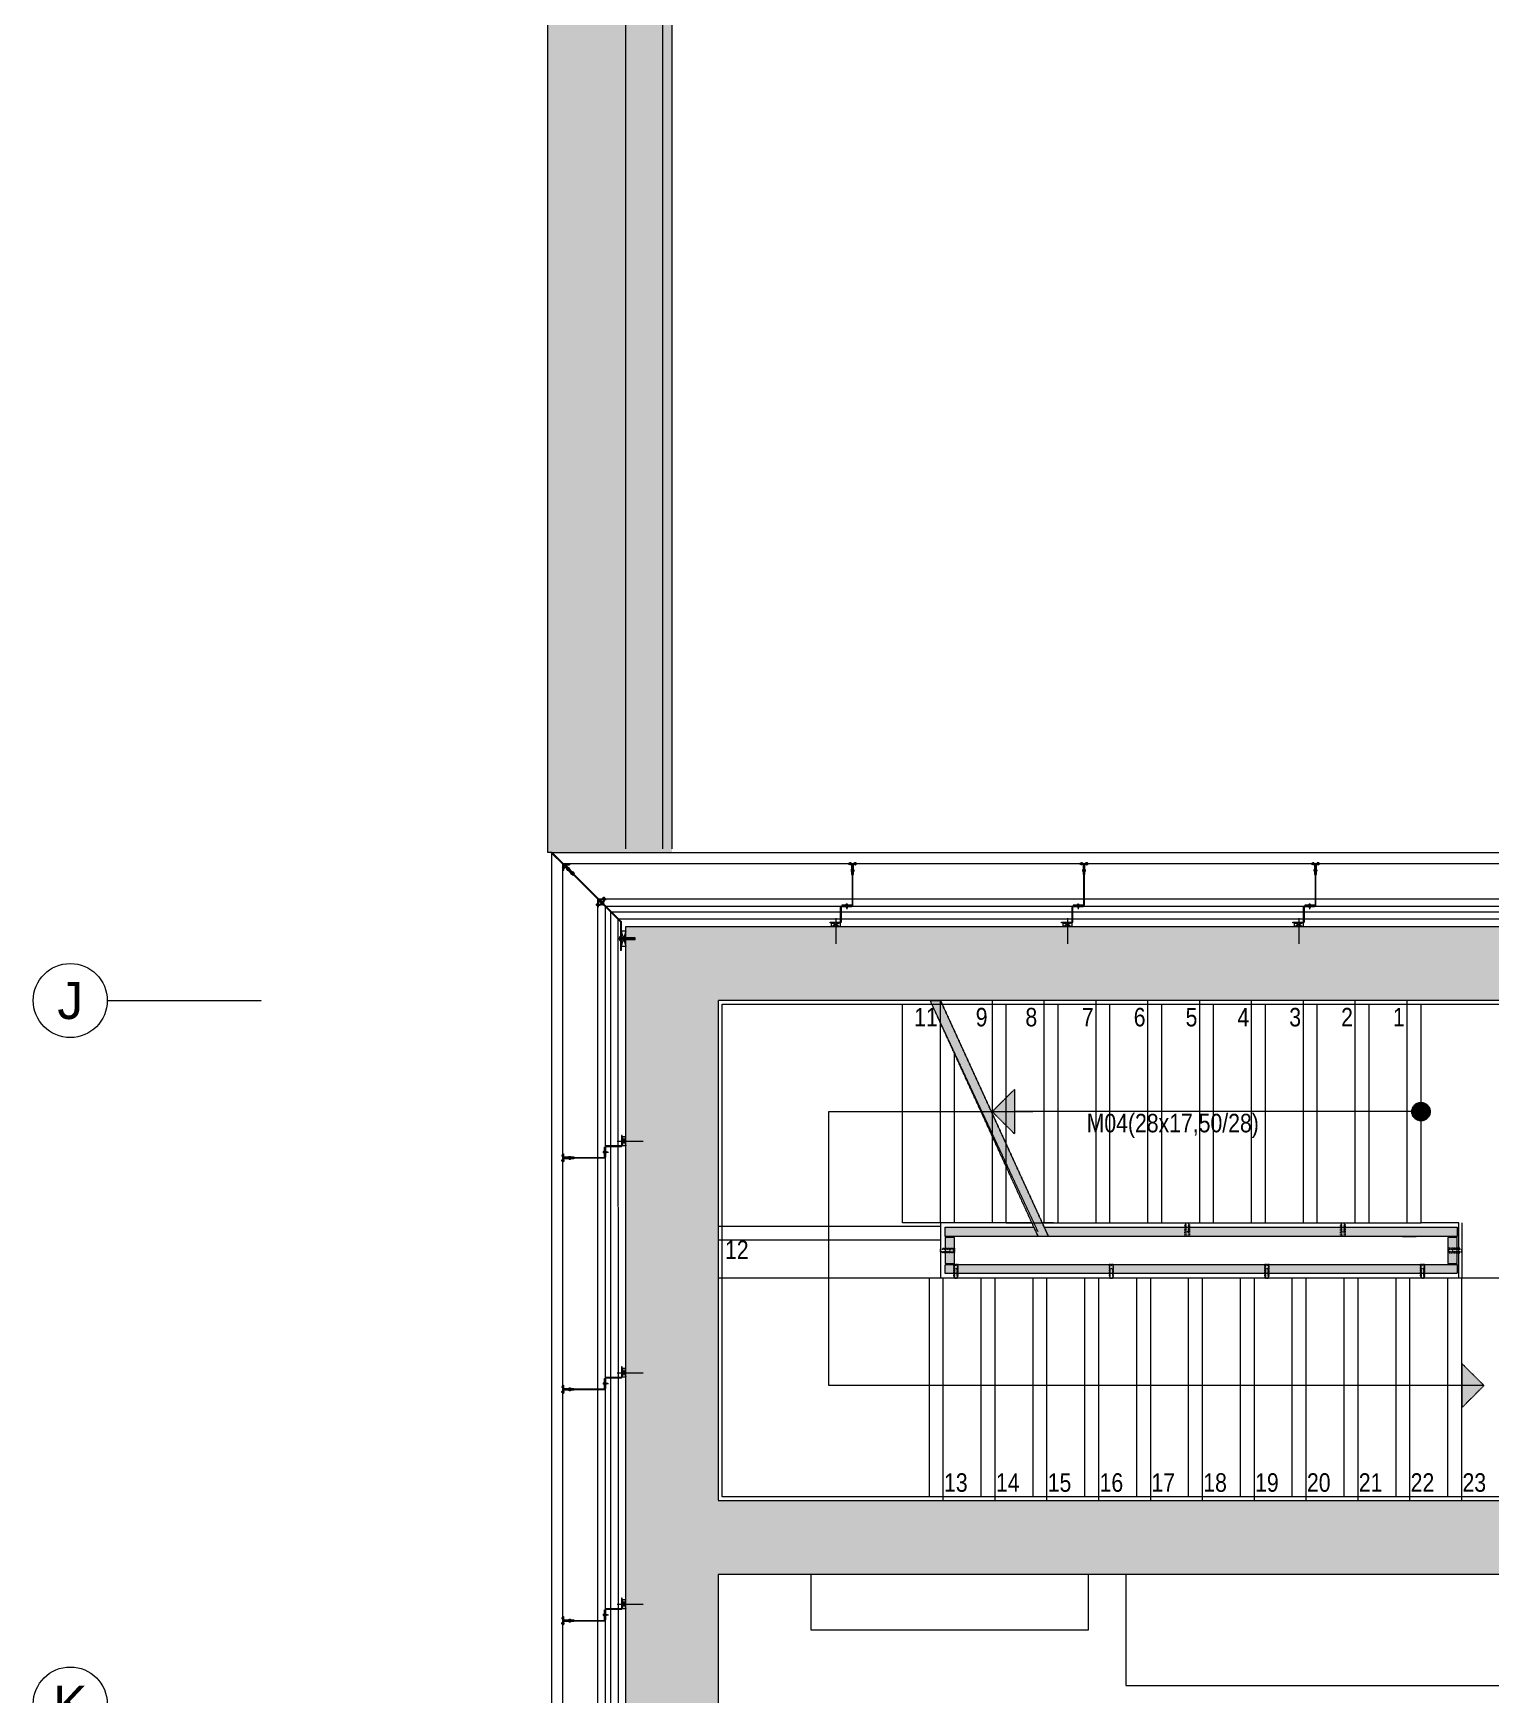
# Model space of a CAD drawing. Extents: x -1457 to 23780, y -2071 to 4205.
# Drawn here: x 12732 to 13520, y 2410 to 3308 of the extents above; entities that cross this region are included whole.
import ezdxf
from ezdxf.enums import TextEntityAlignment as Align

# ---------------------------------------------------------------- set-up
doc = ezdxf.new("R2010")
doc.units = 0
doc.header["$MEASUREMENT"] = 0
doc.linetypes.add('DOT2', pattern=[0.125, 0, -0.125])
doc.linetypes.add('HIDDEN', pattern=[0.375, 0.25, -0.125])
doc.layers.get('0').update_dxf_attribs({"color": 9, "lineweight": 9})
doc.layers.add('20', color=9, linetype='DOT2', lineweight=9)
doc.layers.add('M-TEFRIS2-015', color=129, linetype='Continuous', lineweight=9)
doc.styles.add('Arial', font='arial.ttf', dxfattribs={"height": 2.5})
doc.styles.add('MuuM_TEXT-STANDART', font='ARIALN.TTF')

# ---------------------------------------------------------------- blocks, each defined once
blk = doc.blocks.new('0_aks')
at = {"linetype": 'Continuous'}
blk.add_circle((0, 0), 2, dxfattribs=at)
at = {"style": 'Arial'}
blk.add_attdef('AKS', text='', height=2, dxfattribs=at).set_placement((0, 0), align=Align.MIDDLE_CENTER)
blk = doc.blocks.new('p-lama profili')
at = {"layer": '20', "linetype": 'HIDDEN', "ltscale": 0.5}
blk.add_lwpolyline([(0.75, -0.45), (-0.75, -0.45), (-0.75, -6.5), (-1.25, -6.5), (-1.25, -0.45), (-1.25, -0.45), (-1.25, 0), (1.25, 0), (1.25, -0.45), (1.25, -0.45), (1.25, -6.5), (0.75, -6.5), (0.75, -0.45)], dxfattribs=at)
blk.add_lwpolyline([(-0.75, -2.5), (0.75, -2.5), (0.75, -7.5), (-0.75, -7.5)], close=True, dxfattribs=at)
blk = doc.blocks.new('p-cephe_kose profili')
at = {"linetype": 'Continuous', "lineweight": 13}
for p, q in [((-2.75, 12.75), (-3.15, 12.75)), ((-3.15, -2.87), (-3.15, 12.75)), ((-2.75, -3.03), (-2.75, 12.75)), ((-3.15, -2.87), (-30.14, -29.86)), ((-2.75, -3.03), (-29.86, -30.14)), ((-33.85, -33.57), (-40.45, -40.17)), ((-33.57, -33.85), (-40.17, -40.45)), ((-34, -30.65), (-34, -32.75)), ((-34, -30.65), (-33.7, -30.65)), ((-33.85, -33.57), (-30.14, -29.86)), ((-33.57, -33.85), (-33.85, -33.57)), ((-33.7, -30.65), (-33.7, -32.75)), ((-33.57, -33.85), (-29.86, -30.14)), ((-33.53, -32.82), (-28.58, -27.87)), ((-33.32, -33.03), (-28.37, -28.08)), ((-28.08, -28.37), (-33.03, -33.32)), ((-27.87, -28.58), (-32.82, -33.53)), ((-32.75, -33.7), (-30.65, -33.7)), ((-32.75, -34), (-30.65, -34)), ((-30.65, -34), (-30.65, -33.7)), ((-30.14, -29.86), (-29.86, -30.14)), ((-29.86, -30.14), (-30.14, -29.86)), ((-28.37, -28.08), (-28.58, -27.87)), ((-28.08, -28.37), (-27.87, -28.58)), ((-40.45, -40.17), (-40.17, -40.45))]:
    blk.add_line(p, q, dxfattribs=at)
at = {"linetype": 'Continuous', "lineweight": 5}
for p, q in [((-2.75, 2.25), (-0.25, 10.25)), ((-0.25, 2.25), (-2.75, 10.25)), ((-3.15, 6.69), (1.05, 6.69)), ((1.05, 5.81), (-3.15, 5.81)), ((-2.73, 6.25), (4.2, 6.25)), ((4.85, 6.62), (1.05, 6.62)), ((4.85, 5.88), (1.05, 5.88))]:
    blk.add_line(p, q, dxfattribs=at)
for p, q in [((-16.23, -12.06), (-13.36, -12.06)), ((-15.99, -11.97), (-15.95, -11.97)), ((-15.99, -12.15), (-15.95, -12.15)), ((-15.95, -11.97), (-15.95, -12.15)), ((-15.5, -12.68), (-15.5, -11.44)), ((-15.41, -11.82), (-15.23, -11.82)), ((-15.41, -12.3), (-15.32, -12.3)), ((-15.32, -12.3), (-15.14, -12.3)), ((-15.3, -12.02), (-15.28, -12.37)), ((-15.23, -11.82), (-15.05, -11.82)), ((-15.19, -11.74), (-15.1, -12.37)), ((-15.14, -12.3), (-14.96, -12.3)), ((-15.05, -11.82), (-14.87, -11.82)), ((-15.01, -11.74), (-14.92, -12.37)), ((-14.96, -12.3), (-14.78, -12.3)), ((-14.87, -11.82), (-14.69, -11.82)), ((-14.83, -11.74), (-14.74, -12.37)), ((-14.78, -12.3), (-14.6, -12.3)), ((-14.69, -11.82), (-14.51, -11.82)), ((-14.65, -11.74), (-14.56, -12.37)), ((-14.6, -12.3), (-14.42, -12.3)), ((-14.51, -11.82), (-14.33, -11.82)), ((-14.47, -11.74), (-14.38, -12.37)), ((-14.42, -12.3), (-14.24, -12.3)), ((-14.33, -11.82), (-13.6, -12.06)), ((-14.29, -11.74), (-14.2, -12.37)), ((-14.24, -12.3), (-13.6, -12.06)), ((-14.1, -11.79), (-14.03, -12.33)), ((-12.68, -15.51), (-11.44, -15.51)), ((-11.74, -14.3), (-12.37, -14.21)), ((-11.74, -14.48), (-12.37, -14.39)), ((-11.74, -14.66), (-12.37, -14.57)), ((-11.74, -14.84), (-12.37, -14.75)), ((-11.74, -15.02), (-12.37, -14.93)), ((-11.74, -15.2), (-12.37, -15.11)), ((-12.02, -15.31), (-12.37, -15.29)), ((-11.79, -14.11), (-12.33, -14.03)), ((-12.3, -14.25), (-12.06, -13.61)), ((-12.3, -14.43), (-12.3, -14.25)), ((-12.3, -14.61), (-12.3, -14.43)), ((-12.3, -14.79), (-12.3, -14.61)), ((-12.3, -14.97), (-12.3, -14.79)), ((-12.3, -15.15), (-12.3, -14.97)), ((-12.3, -15.33), (-12.3, -15.15)), ((-12.3, -15.42), (-12.3, -15.33)), ((-12.15, -15.99), (-12.15, -15.96)), ((-11.97, -15.96), (-12.15, -15.96)), ((-12.06, -16.24), (-12.06, -13.37)), ((-11.82, -14.34), (-12.06, -13.61)), ((-11.97, -15.99), (-11.97, -15.96)), ((-11.82, -14.52), (-11.82, -14.34)), ((-11.82, -14.7), (-11.82, -14.52)), ((-11.82, -14.88), (-11.82, -14.7)), ((-11.82, -15.06), (-11.82, -14.88)), ((-11.82, -15.24), (-11.82, -15.06)), ((-11.82, -15.42), (-11.82, -15.24))]:
    blk.add_line(p, q)
at = {"linetype": 'Continuous', "lineweight": 18}
for p, q in [((-15.25, -10.86), (-15.25, -14)), ((-15.25, -10.86), (-14.95, -10.86)), ((-14.95, -10.86), (-14.95, -14)), ((-14.78, -14.07), (-12.56, -11.86)), ((-14.57, -14.28), (-12.35, -12.07)), ((-12.07, -12.35), (-14.28, -14.57)), ((-11.86, -12.56), (-14.07, -14.78)), ((-14, -14.95), (-10.86, -14.95)), ((-14, -15.25), (-10.86, -15.25)), ((-12.35, -12.07), (-12.56, -11.86)), ((-12.07, -12.35), (-11.86, -12.56)), ((-10.86, -15.25), (-10.86, -14.95))]:
    blk.add_line(p, q, dxfattribs=at)
at = {"lineweight": 5}
for p, q in [((-13.02, -13.73), (-13.73, -13.02)), ((-13.29, -13.01), (-13.66, -13.38)), ((-13.65, -12.66), (-12.44, -13.86)), ((-13.29, -13.01), (-13.52, -13.23)), ((-13.52, -13.23), (-13.29, -13.01)), ((-13.29, -13.01), (-12.92, -12.64)), ((-13.29, -13.01), (-13.07, -12.79)), ((-13.07, -12.79), (-13.29, -13.01)), ((-12.57, -13.28), (-13.28, -12.57)), ((-12.8, -13.5), (-13.27, -13.98)), ((-12.8, -13.5), (-12.32, -13.03)), ((-34.6, -31.92), (-33.2, -31.92)), ((-34.1, -31.92), (-34.1, -31.37)), ((-34.1, -31.66), (-33.7, -31.66)), ((-34.1, -31.92), (-34.1, -32.47)), ((-34.1, -32.18), (-33.7, -32.18)), ((-33.7, -31.92), (-33.7, -31.48)), ((-33.7, -31.92), (-33.7, -31.66)), ((-33.7, -31.66), (-33.7, -31.92)), ((-33.7, -31.92), (-33.7, -32.36)), ((-33.7, -31.92), (-33.7, -32.18)), ((-33.7, -32.18), (-33.7, -31.92)), ((-31.92, -34.1), (-32.47, -34.1)), ((-31.92, -33.7), (-32.36, -33.7)), ((-31.92, -33.7), (-32.18, -33.7)), ((-32.18, -33.7), (-31.92, -33.7)), ((-32.18, -34.1), (-32.18, -33.7)), ((-31.22, -31.93), (-31.93, -31.22)), ((-31.92, -34.6), (-31.92, -33.2)), ((-31.92, -33.7), (-31.66, -33.7)), ((-31.92, -33.7), (-31.48, -33.7)), ((-31.66, -33.7), (-31.92, -33.7)), ((-31.92, -34.1), (-31.37, -34.1)), ((-31.49, -31.21), (-31.86, -31.58)), ((-31.85, -30.86), (-30.64, -32.06)), ((-31.49, -31.21), (-31.71, -31.43)), ((-31.71, -31.43), (-31.49, -31.21)), ((-31.66, -34.1), (-31.66, -33.7)), ((-31.49, -31.21), (-31.12, -30.84)), ((-31.49, -31.21), (-31.27, -30.99)), ((-31.27, -30.99), (-31.49, -31.21)), ((-30.77, -31.48), (-31.48, -30.77)), ((-31, -31.7), (-31.47, -32.18)), ((-31, -31.7), (-30.52, -31.23)), ((-28.94, -29.65), (-29.65, -28.94)), ((-29.22, -28.93), (-29.59, -29.3)), ((-29.57, -28.58), (-28.37, -29.78)), ((-29.22, -28.93), (-29.44, -29.16)), ((-29.44, -29.16), (-29.22, -28.93)), ((-29.22, -28.93), (-28.84, -28.56)), ((-29.22, -28.93), (-28.99, -28.71)), ((-28.99, -28.71), (-29.22, -28.93)), ((-28.5, -29.21), (-29.21, -28.5)), ((-28.72, -29.43), (-29.2, -29.91)), ((-28.72, -29.43), (-28.24, -28.95))]:
    blk.add_line(p, q, dxfattribs=at)
at = {"lineweight": 0}
blk.add_line((-34, -32.75), (-34, -30.75), dxfattribs=at)
at = {"linetype": 'Continuous', "lineweight": 5}
for points in [[(-2.75, 10.25), (-0.25, 10.25), (-0.25, 2.25), (-2.75, 2.25)], [(1.05, 6.75), (4.85, 6.75), (4.85, 5.75), (1.05, 5.75)]]:
    blk.add_lwpolyline(points, close=True, dxfattribs=at)
blk.add_lwpolyline([(-38.03, -37.75), (-37.75, -38.03)])
for centre, radius, start, end in [((-14.88, -12.06), 1.11, 166.64023, 175.47875), ((-14.88, -12.06), 1.11, 184.52125, 193.35977), ((-15.5, -11.91), 0.473, 90, 166.64023), ((-15.5, -12.21), 0.473, 193.35977, 270), ((-15.41, -11.73), 0.09, 180, 270), ((-15.41, -12.39), 0.09, 90, 180), ((-12.21, -15.51), 0.473, 180, 256.64023), ((-12.39, -15.42), 0.09, 270, 0), ((-12.06, -14.89), 1.11, 256.64023, 265.47875), ((-12.06, -14.89), 1.11, 274.52125, 283.35977), ((-11.73, -15.42), 0.09, 180, 270), ((-11.91, -15.51), 0.473, 283.35977, 360)]:
    blk.add_arc(centre, radius, start, end)
at = {"linetype": 'Continuous', "lineweight": 18}
for centre, radius, start, end in [((-14.85, -14), 0.4, 180, 315), ((-14.85, -14), 0.1, 180, 315), ((-14, -14.85), 0.4, 135, 270), ((-14, -14.85), 0.1, 135, 270)]:
    blk.add_arc(centre, radius, start, end, dxfattribs=at)
at = {"lineweight": 5}
for centre, radius, start, end in [((-13.35, -12.95), 0.57, 67.91943, 202.08057), ((-13.23, -13.07), 0.909, 267.07503, 2.92498), ((-33.62, -31.92), 0.732, 131.19054, 228.80946), ((-33.83, -31.92), 0.46, 286.95738, 73.04263), ((-31.92, -33.62), 0.732, 221.19054, 318.80946), ((-31.92, -33.83), 0.46, 16.95737, 163.04262), ((-31.55, -31.15), 0.57, 67.91943, 202.08057), ((-31.43, -31.27), 0.909, 267.07503, 2.92498), ((-29.27, -28.88), 0.57, 67.91943, 202.08057), ((-29.15, -29), 0.909, 267.07503, 2.92498)]:
    blk.add_arc(centre, radius, start, end, dxfattribs=at)
at = {"linetype": 'Continuous', "lineweight": 13}
for centre, radius, start, end in [((-33.6, -32.75), 0.4, 180, 315), ((-33.6, -32.75), 0.1, 180, 315), ((-32.75, -33.6), 0.4, 135, 270), ((-32.75, -33.6), 0.1, 135, 270)]:
    blk.add_arc(centre, radius, start, end, dxfattribs=at)
at = {"linetype": 'Continuous', "lineweight": 5}
blk.add_rational_spline([(-3.15, 7.25), (-3.22, 7.25), (-3.29, 7.25), (-3.63, 7.25), (-3.68, 6.91), (-3.7, 6.83), (-3.71, 6.75), (-3.79, 6.25), (-3.71, 5.75), (-3.7, 5.67), (-3.68, 5.59), (-3.63, 5.25), (-3.29, 5.25), (-3.22, 5.25), (-3.15, 5.25), (-3.15, 6.25), (-3.15, 7.25)], [1, 1, 1, 0.760917374327, 1, 1, 1, 1, 1, 1, 1, 0.760917374327, 1, 1, 1, 1, 1], degree=2, knots=[0, 0, 0, 1, 1, 2, 2, 3, 3, 4, 4, 5, 5, 6, 6, 7, 7, 8, 8, 8], dxfattribs=at)
blk = doc.blocks.new('p- alum kaplama profil')
at = {"lineweight": 13}
blk.add_lwpolyline([(7.12, 12.59), (7.12, 26.49)], dxfattribs=at)
at = {"lineweight": 18}
blk.add_lwpolyline([(4.09, 6.16), (-1.41, 6.16), (-1.41, 6.46), (4.09, 6.46, 0.414214), (4.29, 6.66), (4.29, 14.66, -0.414214), (4.79, 15.16), (10.29, 15.16), (10.29, 14.86), (4.79, 14.86, 0.414214), (4.59, 14.66), (4.59, 6.66, -0.414214)], format="xyb", close=True, dxfattribs=at)
at = {"lineweight": 5}
blk.add_lwpolyline([(9.44, 15.16), (4.79, 15.16), (4.79, 17.16), (9.44, 17.16)], close=True, dxfattribs=at)
for points in [[(4.79, 15.16), (9.44, 17.16)], [(9.44, 15.16), (4.79, 17.16)]]:
    blk.add_lwpolyline(points, dxfattribs=at)
blk.add_lwpolyline([(-2.06, 5.56), (-2.06, -2.34), (-2.06, -15.69), (-1.66, -15.69), (-1.66, -2.34), (-1.66, 5.56), (-1.66, 5.56), (-1.66, 5.57), (-1.66, 5.57), (-1.66, 5.58), (-1.66, 5.58), (-1.65, 5.59), (-1.65, 5.59), (-1.65, 5.59), (-1.65, 5.6), (-1.65, 5.6), (-1.64, 5.61), (-1.64, 5.61), (-1.64, 5.62), (-1.64, 5.62), (-1.63, 5.62), (-1.63, 5.63), (-1.63, 5.63), (-1.62, 5.63), (-1.62, 5.64), (-1.61, 5.64), (-1.61, 5.64), (-1.61, 5.64), (-1.6, 5.65), (-1.6, 5.65), (-1.59, 5.65), (-1.59, 5.65), (-1.58, 5.65), (-1.58, 5.65), (-1.57, 5.66), (-1.57, 5.66), (-1.56, 5.66), (-1.56, 5.66), (3.94, 5.66), (3.94, 6.06), (-1.56, 6.06), (-1.58, 6.06), (-1.61, 6.05), (-1.63, 6.05), (-1.66, 6.05), (-1.68, 6.04), (-1.7, 6.03), (-1.73, 6.03), (-1.75, 6.02), (-1.77, 6.01), (-1.79, 6), (-1.82, 5.99), (-1.84, 5.97), (-1.86, 5.96), (-1.88, 5.94), (-1.89, 5.93), (-1.91, 5.91), (-1.93, 5.89), (-1.95, 5.87), (-1.96, 5.85), (-1.97, 5.83), (-1.99, 5.81), (-2, 5.79), (-2.01, 5.77), (-2.02, 5.75), (-2.03, 5.72), (-2.04, 5.7), (-2.04, 5.68), (-2.05, 5.65), (-2.05, 5.63), (-2.06, 5.61), (-2.06, 5.58)], close=True)
blk.add_lwpolyline([(-1.66, -2.34), (-2.06, -2.34)])
for points in [[(-2.36, -10.84), (-2.36, -16.39), (-2.36, -16.39, -0.414214), (-2.51, -16.54), (-2.51, -16.54), (-4.06, -16.54), (-4.06, -16.84), (-2.51, -16.84), (-2.51, -16.84, 0.414214), (-2.06, -16.39), (-2.06, -10.84)], [(-1.36, -10.84), (-1.66, -10.84), (-1.66, -16.39, 0.414214), (-1.21, -16.84), (-1.21, -16.84), (0.34, -16.84), (0.34, -16.54), (-1.21, -16.54), (-1.21, -16.54, -0.414214), (-1.36, -16.39), (-1.36, -16.39)]]:
    blk.add_lwpolyline(points, format="xyb", close=True)
for points in [[(0.67, 5.66, -10), (1.91, 5.66, -10)], [(0.67, 5.66, -10), (0.67, 5.64, -10), (0.67, 5.62, -10), (0.67, 5.6, -10), (0.68, 5.58, -10), (0.68, 5.56, -10), (0.69, 5.54, -10), (0.69, 5.52, -10), (0.7, 5.5, -10), (0.7, 5.48, -10), (0.71, 5.46, -10), (0.72, 5.45, -10), (0.73, 5.43, -10), (0.74, 5.41, -10), (0.75, 5.4, -10), (0.76, 5.38, -10), (0.77, 5.36, -10), (0.79, 5.35, -10), (0.8, 5.33, -10), (0.81, 5.32, -10), (0.83, 5.31, -10), (0.84, 5.29, -10), (0.86, 5.28, -10), (0.87, 5.27, -10), (0.89, 5.26, -10), (0.91, 5.25, -10), (0.92, 5.24, -10), (0.94, 5.23, -10), (0.96, 5.22, -10), (0.98, 5.21, -10), (1, 5.21, -10), (1.02, 5.2, -10), (1.03, 5.2, -10)], [(0.96, 5.66, -10), (0.97, 5.66, -10), (0.97, 5.66, -10), (0.97, 5.66, -10), (0.98, 5.66, -10), (0.98, 5.66, -10), (0.99, 5.66, -10), (0.99, 5.66, -10), (1, 5.66, -10), (1, 5.67, -10), (1, 5.67, -10), (1.01, 5.67, -10), (1.01, 5.67, -10), (1.01, 5.67, -10), (1.02, 5.68, -10), (1.02, 5.68, -10), (1.02, 5.68, -10), (1.03, 5.69, -10), (1.03, 5.69, -10), (1.03, 5.69, -10), (1.04, 5.7, -10), (1.04, 5.7, -10), (1.04, 5.7, -10), (1.04, 5.71, -10), (1.04, 5.71, -10), (1.05, 5.72, -10), (1.05, 5.72, -10), (1.05, 5.72, -10), (1.05, 5.73, -10), (1.05, 5.73, -10), (1.05, 5.74, -10), (1.05, 5.74, -10), (1.05, 5.75, -10)], [(1.61, 6.87, -10), (0.98, 6.96, -10)], [(1.33, 5.85, -10), (0.98, 5.88, -10)], [(1.56, 7.05, -10), (1.02, 7.13, -10)], [(1.03, 5.2, -10), (1.04, 5.2, -10), (1.05, 5.19, -10), (1.05, 5.19, -10), (1.06, 5.19, -10), (1.06, 5.19, -10), (1.07, 5.19, -10), (1.07, 5.19, -10), (1.08, 5.19, -10), (1.08, 5.19, -10), (1.09, 5.19, -10), (1.09, 5.18, -10), (1.1, 5.18, -10), (1.1, 5.18, -10), (1.11, 5.18, -10), (1.11, 5.18, -10), (1.12, 5.18, -10), (1.12, 5.18, -10), (1.13, 5.18, -10), (1.13, 5.18, -10), (1.14, 5.18, -10), (1.15, 5.18, -10), (1.15, 5.18, -10), (1.16, 5.17, -10), (1.16, 5.17, -10), (1.17, 5.17, -10), (1.17, 5.17, -10), (1.18, 5.17, -10), (1.18, 5.17, -10), (1.19, 5.17, -10), (1.19, 5.17, -10), (1.2, 5.17, -10), (1.2, 5.17, -10)], [(1.05, 6.91, -10), (1.29, 7.56, -10)], [(1.05, 5.83, -10), (1.05, 6.01, -10)], [(1.05, 5.75, -10), (1.05, 5.83, -10)], [(1.2, 5.17, -10), (1.2, 5.2, -10)], [(1.38, 5.2, -10), (1.2, 5.2, -10)], [(1.29, 4.93, -10), (1.29, 7.8, -10)], [(1.53, 6.82, -10), (1.29, 7.56, -10)], [(1.29, 6.16, -10), (1.29, 6.26, -10)], [(1.38, 5.17, -10), (1.38, 5.2, -10)], [(1.38, 5.17, -10), (1.38, 5.17, -10), (1.39, 5.17, -10), (1.39, 5.17, -10), (1.4, 5.17, -10), (1.41, 5.17, -10), (1.41, 5.17, -10), (1.42, 5.17, -10), (1.42, 5.17, -10), (1.43, 5.17, -10), (1.43, 5.18, -10), (1.44, 5.18, -10), (1.44, 5.18, -10), (1.45, 5.18, -10), (1.45, 5.18, -10), (1.46, 5.18, -10), (1.46, 5.18, -10), (1.47, 5.18, -10), (1.47, 5.18, -10), (1.48, 5.18, -10), (1.48, 5.18, -10), (1.49, 5.18, -10), (1.5, 5.19, -10), (1.5, 5.19, -10), (1.51, 5.19, -10), (1.51, 5.19, -10), (1.52, 5.19, -10), (1.52, 5.19, -10), (1.53, 5.19, -10), (1.53, 5.19, -10), (1.54, 5.19, -10), (1.54, 5.2, -10), (1.55, 5.2, -10)], [(1.53, 5.75, -10), (1.53, 5.92, -10)], [(1.53, 5.75, -10), (1.53, 5.74, -10), (1.53, 5.74, -10), (1.53, 5.73, -10), (1.53, 5.73, -10), (1.53, 5.72, -10), (1.54, 5.72, -10), (1.54, 5.72, -10), (1.54, 5.71, -10), (1.54, 5.71, -10), (1.54, 5.7, -10), (1.54, 5.7, -10), (1.55, 5.7, -10), (1.55, 5.69, -10), (1.55, 5.69, -10), (1.55, 5.69, -10), (1.56, 5.68, -10), (1.56, 5.68, -10), (1.56, 5.68, -10), (1.57, 5.67, -10), (1.57, 5.67, -10), (1.58, 5.67, -10), (1.58, 5.67, -10), (1.58, 5.67, -10), (1.59, 5.66, -10), (1.59, 5.66, -10), (1.6, 5.66, -10), (1.6, 5.66, -10), (1.6, 5.66, -10), (1.61, 5.66, -10), (1.61, 5.66, -10), (1.62, 5.66, -10), (1.62, 5.66, -10)], [(1.55, 5.2, -10), (1.57, 5.2, -10), (1.59, 5.21, -10), (1.6, 5.21, -10), (1.62, 5.22, -10), (1.64, 5.23, -10), (1.66, 5.24, -10), (1.68, 5.25, -10), (1.69, 5.26, -10), (1.71, 5.27, -10), (1.73, 5.28, -10), (1.74, 5.29, -10), (1.76, 5.31, -10), (1.77, 5.32, -10), (1.78, 5.33, -10), (1.8, 5.35, -10), (1.81, 5.36, -10), (1.82, 5.38, -10), (1.83, 5.4, -10), (1.84, 5.41, -10), (1.85, 5.43, -10), (1.86, 5.45, -10), (1.87, 5.46, -10), (1.88, 5.48, -10), (1.89, 5.5, -10), (1.89, 5.52, -10), (1.9, 5.54, -10), (1.9, 5.56, -10), (1.9, 5.58, -10), (1.91, 5.6, -10), (1.91, 5.62, -10), (1.91, 5.64, -10), (1.91, 5.66, -10)], [(-3.84, -17.04, 0), (-3.81, -17.07, 0), (-3.78, -17.1, 0), (-3.75, -17.12, 0), (-3.72, -17.15, 0), (-3.69, -17.17, 0), (-3.66, -17.19, 0), (-3.62, -17.21, 0), (-3.59, -17.23, 0), (-3.55, -17.24, 0), (-3.52, -17.26, 0), (-3.48, -17.27, 0), (-3.44, -17.28, 0), (-3.4, -17.28, 0), (-3.36, -17.29, 0), (-3.32, -17.29, 0), (-3.29, -17.29, 0), (-3.25, -17.29, 0), (-3.21, -17.29, 0), (-3.17, -17.28, 0), (-3.13, -17.28, 0), (-3.09, -17.27, 0), (-3.06, -17.26, 0), (-3.02, -17.24, 0), (-2.98, -17.23, 0), (-2.95, -17.21, 0), (-2.91, -17.19, 0), (-2.88, -17.17, 0), (-2.85, -17.15, 0), (-2.82, -17.12, 0), (-2.79, -17.1, 0), (-2.76, -17.07, 0), (-2.73, -17.04, 0)], [(-3.29, -17.04, 0), (-3.84, -17.04, 0)], [(-2.85, -16.54, 0), (-2.86, -16.51, 0), (-2.87, -16.47, 0), (-2.89, -16.44, 0), (-2.91, -16.41, 0), (-2.93, -16.38, 0), (-2.96, -16.35, 0), (-2.98, -16.33, 0), (-3.01, -16.31, 0), (-3.04, -16.29, 0), (-3.07, -16.27, 0), (-3.11, -16.25, 0), (-3.14, -16.24, 0), (-3.18, -16.23, 0), (-3.21, -16.22, 0), (-3.25, -16.22, 0), (-3.29, -16.22, 0), (-3.32, -16.22, 0), (-3.36, -16.22, 0), (-3.39, -16.23, 0), (-3.43, -16.24, 0), (-3.46, -16.25, 0), (-3.5, -16.27, 0), (-3.53, -16.29, 0), (-3.56, -16.31, 0), (-3.59, -16.33, 0), (-3.61, -16.35, 0), (-3.64, -16.38, 0), (-3.66, -16.41, 0), (-3.68, -16.44, 0), (-3.7, -16.47, 0), (-3.71, -16.51, 0), (-3.73, -16.54, 0)], [(-3.29, -16.54, 0), (-3.73, -16.54, 0)], [(-3.29, -16.54, 0), (-3.55, -16.54, 0)], [(-3.55, -16.54, 0), (-3.29, -16.54, 0)], [(-3.55, -17.04, 0), (-3.55, -16.54, 0)], [(-3.29, -17.54, 0), (-3.29, -16.04, 0)], [(-3.29, -16.54, 0), (-2.85, -16.54, 0)], [(-3.29, -16.54, 0), (-3.03, -16.54, 0)], [(-3.03, -16.54, 0), (-3.29, -16.54, 0)], [(-3.29, -17.04, 0), (-2.73, -17.04, 0)], [(-3.03, -17.04, 0), (-3.03, -16.54, 0)], [(-2.86, -13.04, 0), (-0.86, -13.04, 0)], [(-2.36, -12.52, 0), (-2.4, -12.53, 0), (-2.43, -12.56, 0), (-2.47, -12.58, 0), (-2.5, -12.6, 0), (-2.53, -12.63, 0), (-2.56, -12.66, 0), (-2.59, -12.69, 0), (-2.61, -12.73, 0), (-2.63, -12.76, 0), (-2.65, -12.8, 0), (-2.67, -12.84, 0), (-2.68, -12.88, 0), (-2.69, -12.92, 0), (-2.7, -12.96, 0), (-2.71, -13, 0), (-2.71, -13.04, 0), (-2.71, -13.08, 0), (-2.7, -13.13, 0), (-2.69, -13.17, 0), (-2.68, -13.21, 0), (-2.67, -13.25, 0), (-2.65, -13.28, 0), (-2.63, -13.32, 0), (-2.61, -13.36, 0), (-2.59, -13.39, 0), (-2.56, -13.42, 0), (-2.53, -13.45, 0), (-2.5, -13.48, 0), (-2.47, -13.51, 0), (-2.43, -13.53, 0), (-2.4, -13.55, 0), (-2.36, -13.57, 0)], [(-2.36, -13.04, 0), (-2.36, -12.52, 0)], [(-2.36, -13.04, 0), (-2.36, -12.73, 0)], [(-2.36, -12.73, 0), (-2.36, -13.04, 0)], [(-1.36, -12.73, 0), (-2.36, -12.73, 0)], [(-2.36, -13.04, 0), (-2.36, -13.36, 0)], [(-2.36, -13.04, 0), (-2.36, -13.57, 0)], [(-2.36, -13.36, 0), (-2.36, -13.04, 0)], [(-1.36, -13.36, 0), (-2.36, -13.36, 0)], [(-1.36, -13.04, 0), (-1.36, -12.37, 0)], [(-1.36, -13.72, 0), (-1.32, -13.68, 0), (-1.29, -13.65, 0), (-1.26, -13.61, 0), (-1.23, -13.58, 0), (-1.2, -13.54, 0), (-1.18, -13.5, 0), (-1.16, -13.45, 0), (-1.14, -13.41, 0), (-1.12, -13.37, 0), (-1.1, -13.32, 0), (-1.09, -13.28, 0), (-1.08, -13.23, 0), (-1.07, -13.18, 0), (-1.06, -13.14, 0), (-1.06, -13.09, 0), (-1.06, -13.04, 0), (-1.06, -12.99, 0), (-1.06, -12.95, 0), (-1.07, -12.9, 0), (-1.08, -12.85, 0), (-1.09, -12.81, 0), (-1.1, -12.76, 0), (-1.12, -12.72, 0), (-1.14, -12.67, 0), (-1.16, -12.63, 0), (-1.18, -12.59, 0), (-1.2, -12.55, 0), (-1.23, -12.51, 0), (-1.26, -12.47, 0), (-1.29, -12.43, 0), (-1.32, -12.4, 0), (-1.36, -12.37, 0)], [(-1.36, -13.04, 0), (-1.36, -13.72, 0)], [(-0.56, -17.04, 0), (-1.11, -17.04, 0)], [(0, -17.04, 0), (-0.03, -17.07, 0), (-0.06, -17.1, 0), (-0.09, -17.12, 0), (-0.12, -17.15, 0), (-0.15, -17.17, 0), (-0.18, -17.19, 0), (-0.22, -17.21, 0), (-0.25, -17.23, 0), (-0.29, -17.24, 0), (-0.33, -17.26, 0), (-0.36, -17.27, 0), (-0.4, -17.28, 0), (-0.44, -17.28, 0), (-0.48, -17.29, 0), (-0.52, -17.29, 0), (-0.56, -17.29, 0), (-0.59, -17.29, 0), (-0.63, -17.29, 0), (-0.67, -17.28, 0), (-0.71, -17.28, 0), (-0.75, -17.27, 0), (-0.79, -17.26, 0), (-0.82, -17.24, 0), (-0.86, -17.23, 0), (-0.89, -17.21, 0), (-0.93, -17.19, 0), (-0.96, -17.17, 0), (-0.99, -17.15, 0), (-1.02, -17.12, 0), (-1.05, -17.1, 0), (-1.08, -17.07, 0), (-1.11, -17.04, 0)], [(-1, -16.54, 0), (-0.98, -16.51, 0), (-0.97, -16.47, 0), (-0.95, -16.44, 0), (-0.93, -16.41, 0), (-0.91, -16.38, 0), (-0.88, -16.35, 0), (-0.86, -16.33, 0), (-0.83, -16.31, 0), (-0.8, -16.29, 0), (-0.77, -16.27, 0), (-0.73, -16.25, 0), (-0.7, -16.24, 0), (-0.66, -16.23, 0), (-0.63, -16.22, 0), (-0.59, -16.22, 0), (-0.56, -16.22, 0), (-0.52, -16.22, 0), (-0.48, -16.22, 0), (-0.45, -16.23, 0), (-0.41, -16.24, 0), (-0.38, -16.25, 0), (-0.34, -16.27, 0), (-0.31, -16.29, 0), (-0.28, -16.31, 0), (-0.25, -16.33, 0), (-0.23, -16.35, 0), (-0.2, -16.38, 0), (-0.18, -16.41, 0), (-0.16, -16.44, 0), (-0.14, -16.47, 0), (-0.13, -16.51, 0), (-0.12, -16.54, 0)], [(-0.56, -16.54, 0), (-1, -16.54, 0)], [(-0.56, -16.54, 0), (-0.82, -16.54, 0)], [(-0.82, -16.54, 0), (-0.56, -16.54, 0)], [(-0.82, -17.04, 0), (-0.82, -16.54, 0)], [(-0.56, -17.54, 0), (-0.56, -16.04, 0)], [(-0.56, -16.54, 0), (-0.3, -16.54, 0)], [(-0.56, -16.54, 0), (-0.12, -16.54, 0)], [(-0.3, -16.54, 0), (-0.56, -16.54, 0)], [(-0.56, -17.04, 0), (0, -17.04, 0)], [(-0.3, -17.04, 0), (-0.3, -16.54, 0)]]:
    blk.add_polyline3d(points)

msp = doc.modelspace()

# ---------------------------------------------------------------- hatches: boundary and pattern name
at = {"layer": 'M-TEFRIS2-015', "linetype": 'HIDDEN', "lineweight": 0}
h = msp.add_hatch(color=256, dxfattribs=at)
h.dxf.hatch_style = 1
h.paths.add_polyline_path([(13077.5, 2865), (13010.5, 2865), (13010.5, 3927), (14154.5, 3927), (14154.5, 2865), (14087.5, 2865), (14087.5, 3860), (13077.5, 3860)])
h = msp.add_hatch(dxfattribs=at)
h.set_pattern_fill('ANSI33', color=256, scale=25, style=0)
h.paths.add_polyline_path([(13112.5, 2515), (13647.5, 2515), (13647.5, 2430), (13852.5, 2430), (13852.5, 2390), (13607.5, 2390), (13607.5, 2475), (13102.5, 2475), (13102.5, 2390), (13052.5, 2390), (13052.5, 2515), (13052.5, 2825), (13852.5, 2825), (13852.5, 2785), (13102.5, 2785), (13102.5, 2515)])
h = msp.add_hatch(color=256, dxfattribs=at)
h.dxf.hatch_style = 1
h.paths.add_polyline_path([(13280.83, 2657.5), (13275.24, 2657.5), (13216.91, 2785), (13222.5, 2785)])
h = msp.add_hatch(color=256, dxfattribs=at)
h.dxf.hatch_style = 1
h.paths.add_polyline_path([(13262.44, 2737), (13262.44, 2713), (13250.42, 2725)])
h = msp.add_hatch(color=256, dxfattribs=at)
h.dxf.hatch_style = 1
edge = h.paths.add_edge_path()
edge.add_arc((13482, 2725), 5, 90, 450)
h = msp.add_hatch(color=256, dxfattribs=at)
h.dxf.hatch_style = 1
h.paths.add_polyline_path([(13225, 2657.5), (13225, 2662.5), (13272.96, 2662.5), (13275.24, 2657.5)])
h.paths.add_polyline_path([(13225, 2642.5), (13500, 2642.5), (13501.5, 2642.5), (13501.5, 2637.5), (13230, 2637.5), (13225, 2637.5)])
h.paths.add_polyline_path([(13496.5, 2643), (13501.5, 2643), (13501.5, 2657), (13496.5, 2657)])
h = msp.add_hatch(color=256, dxfattribs=at)
h.dxf.hatch_style = 1
h.paths.add_polyline_path([(13230, 2643), (13230, 2657), (13225, 2657), (13225, 2643)])
h = msp.add_hatch(color=256, dxfattribs=at)
h.dxf.hatch_style = 1
h.paths.add_polyline_path([(13278.55, 2662.5), (13501.5, 2662.5), (13501.5, 2660), (13501.5, 2657.5), (13280.83, 2657.5)])
h = msp.add_hatch(color=256, dxfattribs=at)
h.dxf.hatch_style = 1
h.paths.add_polyline_path([(13504, 2589), (13504, 2565), (13516.02, 2577)])

# ---------------------------------------------------------------- linework, layer by layer
for p, q in [((13482, 2783), (13630.5, 2783)), ((13482, 2665), (13482, 2783)), ((13502.5, 2665), (13482, 2665)), ((13502.5, 2635), (13502.5, 2665)), ((13524.52, 2635), (13502.5, 2635))]:
    msp.add_line(p, q, dxfattribs=at)
for points in [[(13012.5, 2865), (13010.5, 2865), (13010.5, 3927), (14154.5, 3927), (14154.5, 2867)], [(13052.5, 2867), (13052.5, 3270), (13052.5, 3885), (14112.5, 3885), (14112.5, 2867)], [(13072.5, 2867), (13072.5, 3270), (13072.5, 3865), (14092.5, 3865), (14092.5, 2867)], [(13077.5, 2867), (13077.5, 3860), (14087.5, 3860), (14087.5, 2867)], [(13012.5, 1124.33), (13012.5, 1124.33), (13012.5, 2865), (16712.5, 2865), (16712.49, 2206.39)], [(13012.5, 1124.33), (13012.5, 1124.33), (13012.5, 2865), (16712.5, 2865), (16712.49, 2206.39)], [(13018.5, 1124.33), (13018.5, 2859), (16706.5, 2859), (16706.5, 2206.39)], [(13018.5, 1124.33), (13018.5, 2859), (16706.5, 2859), (16706.5, 2206.39)], [(13037.5, 1825), (13037.5, 2840), (13925, 2840)], [(13041.5, 1818.19), (13041.5, 2836), (13931.45, 2836)], [(13044.5, 1825), (13044.5, 2833), (13925, 2833), (13925, 2825)], [(13925, 2829), (13048.29, 2829), (13048.46, 1825)], [(13854.5, 2580), (13854.5, 2657), (13835.5, 2657), (13835.5, 2627), (13649.5, 2627), (13649.5, 2657), (13630.5, 2657), (13630.5, 2625), (13630.5, 2517), (13104.5, 2517), (13104.5, 2783), (13630.5, 2783), (13630.5, 2763), (13649.5, 2763), (13649.5, 2783), (13835.5, 2783), (13835.5, 2763), (13854.5, 2763), (13854.5, 2803), (13925, 2803), (13927, 2803), (13927, 2819.3)], [(12772.5, 2785), (12855.83, 2785)], [(13230, 2665), (13202, 2665), (13202, 2783)], [(13202, 2665), (13202, 2783)], [(13280.83, 2657.5), (13275.24, 2657.5), (13216.91, 2785), (13222.5, 2785), (13280.83, 2657.5)], [(13275.24, 2660), (13216.91, 2785)], [(13275.24, 2657.5), (13216.91, 2785)], [(13222.5, 2725), (13222.5, 2785)], [(13280.83, 2657.5), (13222.5, 2785)], [(13280.83, 2657.5), (13222.5, 2785)], [(13250.5, 2665), (13250.5, 2785)], [(13258, 2665), (13258, 2783)], [(13258, 2665), (13398, 2665), (13398, 2783)], [(13278.5, 2665), (13278.5, 2785)], [(13286, 2665), (13286, 2783)], [(13286, 2665), (13426, 2665), (13426, 2783)], [(13306.5, 2665), (13306.5, 2785)], [(13314, 2665), (13314, 2783)], [(13314, 2665), (13454, 2665), (13454, 2783)], [(13334.5, 2665), (13334.5, 2785)], [(13342, 2665), (13342, 2783)], [(13342, 2665), (13482, 2665), (13482, 2783)], [(13362.5, 2665), (13362.5, 2785)], [(13370, 2665), (13370, 2783)], [(13390.5, 2665), (13390.5, 2785)], [(13418.5, 2665), (13418.5, 2785)], [(13446.5, 2665), (13446.5, 2785)], [(13474.5, 2665), (13474.5, 2785)], [(13222.5, 2665), (13222.5, 2773.02)], [(13230, 2665), (13230, 2756.39)], [(13515.98, 2577), (13162.25, 2577), (13162.25, 2725), (13272.36, 2725)], [(13482, 2725), (13262.44, 2725), (13262.44, 2725)], [(13250.5, 2665), (13250.5, 2713.02)], [(13258, 2665), (13258, 2717.44)], [(13222.5, 2663), (13102.5, 2663)], [(13271.86, 2665), (13202, 2665)], [(13222.5, 2665), (13222.5, 2635)], [(13225, 2657.5), (13225, 2657.5), (13225, 2662.5), (13272.96, 2662.5), (13275.24, 2657.5), (13225, 2657.5), (13225, 2657.5)], [(13283.5, 2665), (13277.45, 2665)], [(13278.55, 2662.5), (13501.5, 2662.5), (13501.5, 2662.5), (13501.5, 2660), (13501.5, 2657.5), (13280.83, 2657.5), (13278.55, 2662.5)], [(13472, 2657.5), (13479.5, 2657.5)], [(13496.5, 2643), (13501.5, 2643), (13501.5, 2657), (13496.5, 2657), (13496.5, 2643)], [(13504, 2665), (13504, 2635)], [(13222.5, 2655.5), (13102.5, 2655.5)], [(13225, 2642.5), (13500, 2642.5), (13501.5, 2642.5), (13501.5, 2637.5), (13230, 2637.5), (13225, 2637.5), (13225, 2642.5)], [(13222.5, 2635), (13102.5, 2635)], [(13216.5, 2517), (13216.5, 2635)], [(13510, 2635), (13222.5, 2635)], [(13224, 2515), (13224, 2635)], [(13230, 2637.5), (13225, 2637.5)], [(13244.5, 2517), (13244.5, 2635)], [(13252, 2515), (13252, 2635)], [(13272.5, 2517), (13272.5, 2635)], [(13280, 2515), (13280, 2635)], [(13300.5, 2517), (13300.5, 2635)], [(13308, 2515), (13308, 2635)], [(13328.5, 2517), (13328.5, 2635)], [(13336, 2515), (13336, 2635)], [(13356.5, 2517), (13356.5, 2635)], [(13364, 2515), (13364, 2635)], [(13384.5, 2517), (13384.5, 2635)], [(13392, 2515), (13392, 2635)], [(13412.5, 2517), (13412.5, 2635)], [(13420, 2515), (13420, 2635)], [(13440.5, 2517), (13440.5, 2635)], [(13468.5, 2517), (13468.5, 2635), (13440.5, 2635)], [(13448, 2515), (13448, 2635)], [(13468.5, 2517), (13468.5, 2635)], [(13496.5, 2517), (13496.5, 2635), (13468.5, 2635)], [(13476, 2515), (13476, 2635)], [(13504, 2515), (13504, 2635)]]:
    msp.add_lwpolyline(points, dxfattribs=at)
for points in [[(13112.5, 2515), (13647.5, 2515), (13647.5, 2430), (13852.5, 2430), (13852.5, 2390), (13607.5, 2390), (13607.5, 2475), (13102.5, 2475), (13102.5, 2390), (13052.5, 2390), (13052.5, 2515), (13052.5, 2825), (13852.5, 2825), (13852.5, 2785), (13102.5, 2785), (13102.5, 2515)], [(13262.44, 2737), (13262.44, 2713), (13250.42, 2725)], [(13230, 2643), (13230, 2657), (13225, 2657), (13225, 2643)], [(13504, 2589), (13504, 2565), (13516.02, 2577)], [(13152.5, 2445), (13302.5, 2445), (13302.5, 2475), (13152.5, 2475)], [(13322.5, 2415), (13607.5, 2415), (13607.5, 2475), (13322.5, 2475)]]:
    msp.add_lwpolyline(points, close=True, dxfattribs=at)
msp.add_circle((13482, 2725), 5, dxfattribs=at)
msp.add_circle((13482, 2725), 5, dxfattribs=at)

# ---------------------------------------------------------------- block references
at = {"layer": 'M-TEFRIS2-015', "linetype": 'HIDDEN', "lineweight": 0, "xscale": -1}
for name, p, rotation in [('p-cephe_kose profili', (13052.75, 2824.69), 180), ('p- alum kaplama profil', (13035.34, 2701.86), 270), ('p-lama profili', (13496.5, 2650), 90), ('p- alum kaplama profil', (13035.34, 2576.86), 270), ('p- alum kaplama profil', (13035.34, 2451.86), 270)]:
    msp.add_blockref(name, p, dxfattribs=dict(at, rotation=rotation))
at = {"layer": 'M-TEFRIS2-015', "linetype": 'HIDDEN', "lineweight": 0}
for name, p, rotation in [('p- alum kaplama profil', (13173.14, 2842.16), 180), ('p- alum kaplama profil', (13298.14, 2842.16), 180), ('p- alum kaplama profil', (13423.14, 2842.16), 180), ('p-lama profili', (13355.75, 2657.5), 180), ('p-lama profili', (13439.75, 2657.5), 180), ('p-lama profili', (13230, 2650), 270)]:
    msp.add_blockref(name, p, dxfattribs=dict(at, rotation=rotation))
at = {"layer": 'M-TEFRIS2-015', "linetype": 'HIDDEN', "lineweight": 0, "xscale": 10, "yscale": 10, "zscale": 10}
for p, values in [((12752.5, 2785), {'AKS': 'J'}), ((12752.5, 2405), {'AKS': 'K'})]:
    msp.add_blockref('0_aks', p, dxfattribs=at).add_auto_attribs(values)
at = {"layer": 'M-TEFRIS2-015', "linetype": 'HIDDEN', "lineweight": 0, "xscale": -1}
for p in [(13230.75, 2642.5), (13314.75, 2642.5), (13398.75, 2642.5), (13482.75, 2642.5)]:
    msp.add_blockref('p-lama profili', p, dxfattribs=at)

# ---------------------------------------------------------------- texts
at = {"layer": 'M-TEFRIS2-015', "linetype": 'HIDDEN', "lineweight": 0, "style": 'MuuM_TEXT-STANDART'}
for s, p in [('11', (13208.27, 2771.03)), ('9', (13241.53, 2771.03)), ('8', (13268.35, 2771.03)), ('7', (13298.85, 2771.03)), ('6', (13326.85, 2771.03)), ('5', (13354.85, 2771.03)), ('4', (13382.85, 2771.03)), ('3', (13410.85, 2771.03)), ('2', (13438.85, 2771.03)), ('1', (13466.85, 2771.03)), ('12', (13106.1, 2645.36)), ('13', (13224.41, 2519.65)), ('14', (13252.41, 2519.65)), ('15', (13280.41, 2519.65)), ('16', (13308.41, 2519.65)), ('17', (13336.41, 2519.65)), ('18', (13364.41, 2519.65)), ('19', (13392.41, 2519.65)), ('20', (13420.41, 2519.65)), ('21', (13448.41, 2519.65)), ('22', (13476.41, 2519.65)), ('23', (13504.41, 2519.65))]:
    msp.add_text(s, height=10, dxfattribs=at).set_placement(p)
at = {"layer": 'M-TEFRIS2-015', "linetype": 'HIDDEN', "lineweight": 0, "insert": (13347.92, 2710.8), "char_height": 10, "attachment_point": 8, "style": 'MuuM_TEXT-STANDART'}
msp.add_mtext('M04(28x17,50/28)', dxfattribs=at)

doc.saveas('drawing.dxf')
